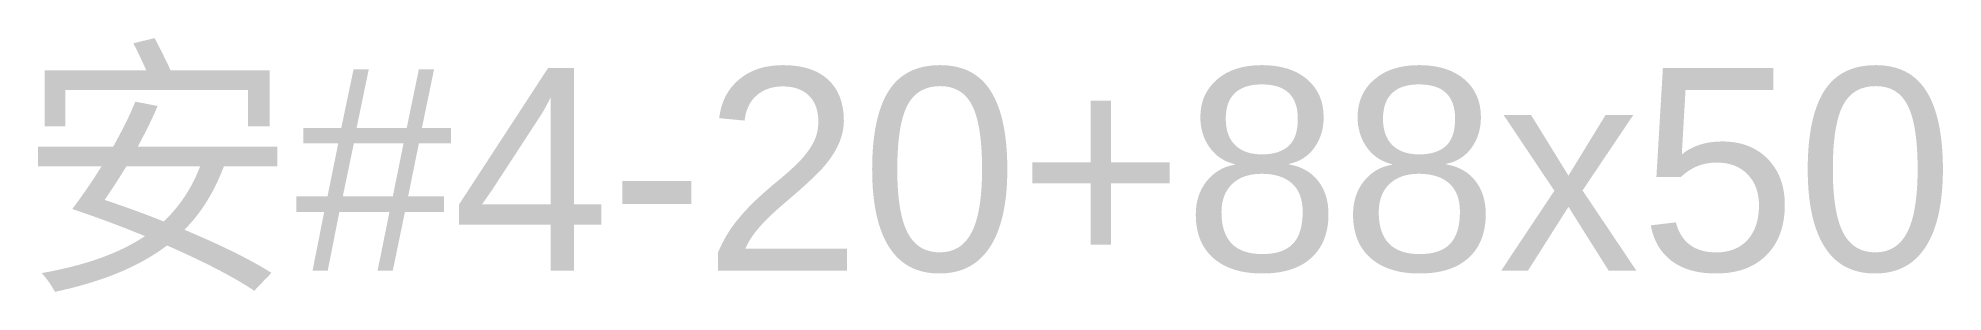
# Model space of a CAD drawing. Header units: millimetres. Extents: x 158 to 487, y 169 to 213.
import ezdxf

# ---------------------------------------------------------------- set-up
doc = ezdxf.new("R2010")
doc.units = ezdxf.units.MM
doc.styles.get("Standard").update_dxf_attribs({"font": 'arial.ttf'})

msp = doc.modelspace()

# ---------------------------------------------------------------- texts
msp.add_text('安#4-20+88x50', height=35).set_placement((154.46, 173.08))

doc.saveas('drawing.dxf')
